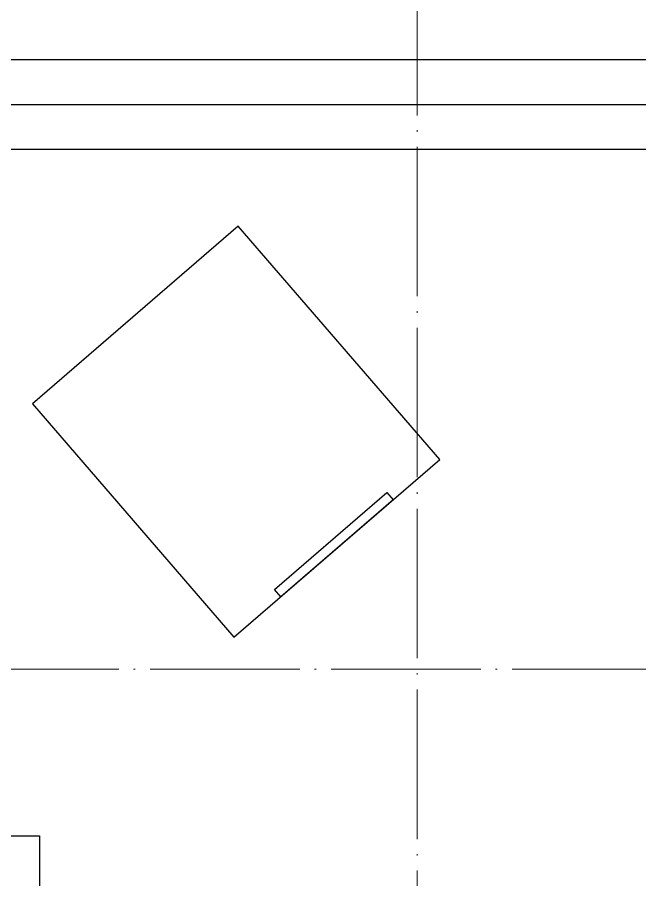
# Model space of a CAD drawing. Header units: inches. Extents: x 600 to 250244, y -404780 to 1000.
# Drawn here: x 44371 to 46036, y -322483 to -320176 of the extents above; entities that cross this region are included whole.
import ezdxf

# ---------------------------------------------------------------- set-up
doc = ezdxf.new("R2010")
doc.units = ezdxf.units.IN
doc.header["$MEASUREMENT"] = 0
doc.linetypes.add('DOTE', pattern=[2.42, 2, -0.2, 0.02, -0.2])
for name, color, linetype in [('D-ARCHI', 250, 'Continuous'), ('IBS-003-建筑窗框', 3, 'Continuous'), ('IBS-63-原建筑窗', 63, 'Continuous'), ('IFF-51-活动家具', 51, 'Continuous')]:
    doc.layers.add(name, color=color, linetype=linetype)

msp = doc.modelspace()

# ---------------------------------------------------------------- linework, layer by layer
at = {"layer": 'D-ARCHI', "color": 251, "linetype": 'DOTE', "lineweight": 5, "ltscale": 200}
for p, q in [((45440.2, -332538.7), (45440.2, -317590.2)), ((52870.5, -320410.2), (32543.2, -320410.2)), ((52870.5, -321920.4), (32530.5, -321920.4))]:
    msp.add_line(p, q, dxfattribs=at)
at = {"layer": 'IBS-003-建筑窗框', "color": 251, "ltscale": 10}
for p, q in [((47350.5, -320290.2), (41810.5, -320290.2)), ((47120.5, -320530.2), (42050.5, -320530.2))]:
    msp.add_line(p, q, dxfattribs=at)
at = {"layer": 'IBS-63-原建筑窗'}
msp.add_line((47240.5, -320410.2), (41930.5, -320410.2), dxfattribs=at)
at = {"layer": 'IFF-51-活动家具'}
for points in [[(44411.9, -321210.7), (44950.7, -321834.4), (45501, -321359), (44962.3, -320735.4)], [(45359.3, -321447.6), (45376, -321466.9), (45075.6, -321726.5), (45058.9, -321707.1)]]:
    msp.add_lwpolyline(points, close=True, dxfattribs=at)
at = {"layer": 'IFF-51-活动家具', "elevation": 0}
msp.add_lwpolyline([(44330.5, -322365.7), (44430.5, -322365.7), (44430.5, -324165.7), (44330.5, -324165.7)], dxfattribs=at)

doc.saveas('drawing.dxf')
